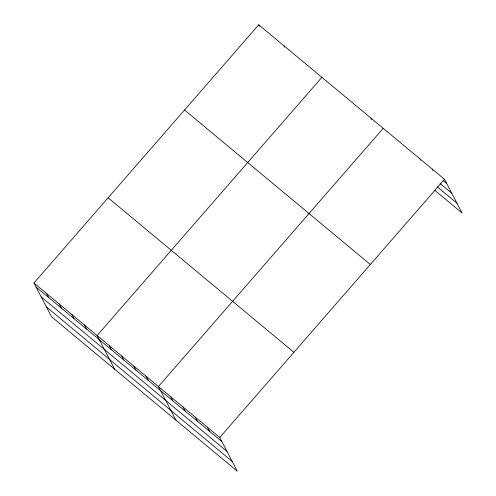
<?xml version="1.0" encoding="UTF-8"?>
<svg xmlns="http://www.w3.org/2000/svg" width="496" height="496" viewBox="0 0 496 496"><rect width="100%" height="100%" fill="white"/><g stroke="black" fill="none" stroke-linecap="round" stroke-linejoin="round"><path stroke-width="0.74" d="M33.951 283.005L219.747 437.503L237.286 471.2L51.491 316.702L33.951 283.005L258.714 24.8L444.509 179.298L462.049 212.995L434.601 190.173M321.885 77.333L97.123 335.532L114.663 369.229M383.197 128.315L158.435 386.52L175.975 420.217M219.747 437.503L444.509 179.298M443.126 180.47L446.629 183.384M440.039 183.446L451.72 193.155M437.106 186.713L456.959 203.224M184.543 110.007L370.338 264.511M108.122 197.799L293.917 352.296M36.078 287.085L221.867 441.583M41.162 296.856L226.957 451.36M46.407 306.925L232.196 461.429M432.245 169.105L432.952 170.463M419.982 158.906L420.689 160.264M370.934 118.116L371.64 119.48M283.985 45.812L284.692 47.17M258.714 24.8L259.42 26.158M207.483 427.304L209.61 431.39M195.219 417.111L197.346 421.191M182.956 406.912L185.082 410.992M170.698 396.713L172.819 400.799M146.171 376.321L148.298 380.401M133.908 366.122L136.034 370.208M121.644 355.93L123.771 360.009M109.387 345.731L111.507 349.81M84.487 325.029L86.614 329.108M71.852 314.52L73.978 318.606M59.222 304.017L61.343 308.097M46.587 293.508L48.713 297.594"/></g></svg>
